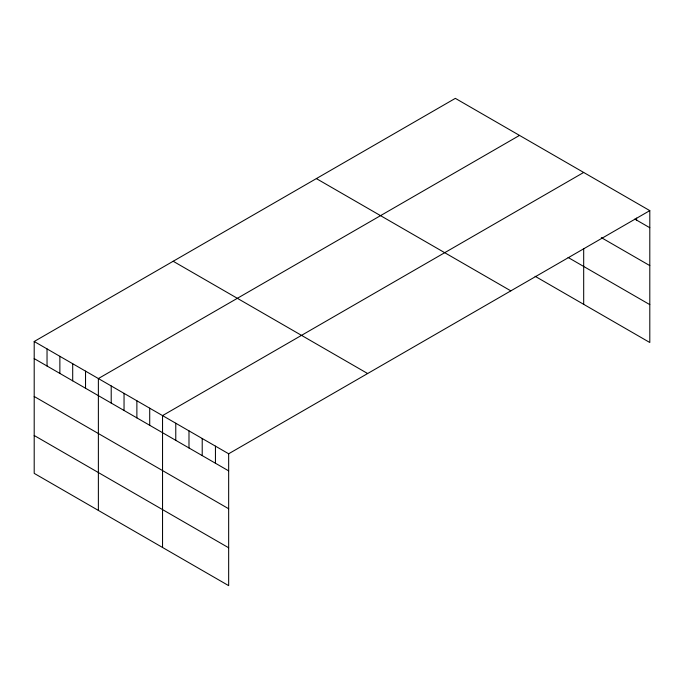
<?xml version="1.0" encoding="UTF-8"?>
<svg xmlns="http://www.w3.org/2000/svg" width="684" height="684" viewBox="0 0 684 684"><rect width="100%" height="100%" fill="white"/><g stroke="black" fill="none" stroke-linecap="round" stroke-linejoin="round"><path stroke-width="1.03" d="M34.2 341.496L228.661 453.774L228.661 585.641L34.2 473.371L34.2 341.496L455.339 98.359L649.8 210.629L649.8 342.504L535.093 276.276M519.507 135.406L98.376 378.551L98.376 510.418M583.683 172.453L162.544 415.598L162.544 547.474M228.661 453.774L649.8 210.629M634.812 219.077L649.8 227.729M601.313 237.613L649.8 265.606M568.096 257.458L649.8 304.628M316.359 178.592L510.828 290.862M173.172 261.262L367.641 373.532M34.2 358.604L228.661 470.874M34.2 396.481L228.661 508.751M34.2 435.494L228.661 547.773M636.573 218.085L636.573 220.103M583.683 248.446L583.683 304.329M215.443 446.139L215.443 463.239M202.216 438.504L202.216 455.604M188.989 430.869L188.989 447.969M175.771 423.234L175.771 440.334M149.71 408.186L149.71 425.294M136.877 400.781L136.877 417.881M124.043 393.368L124.043 410.477M111.21 385.956L111.21 403.064M85.534 371.138L85.534 388.247M72.701 363.726L72.701 380.834M59.867 356.321L59.867 373.421M47.034 348.908L47.034 366.017"/></g></svg>
